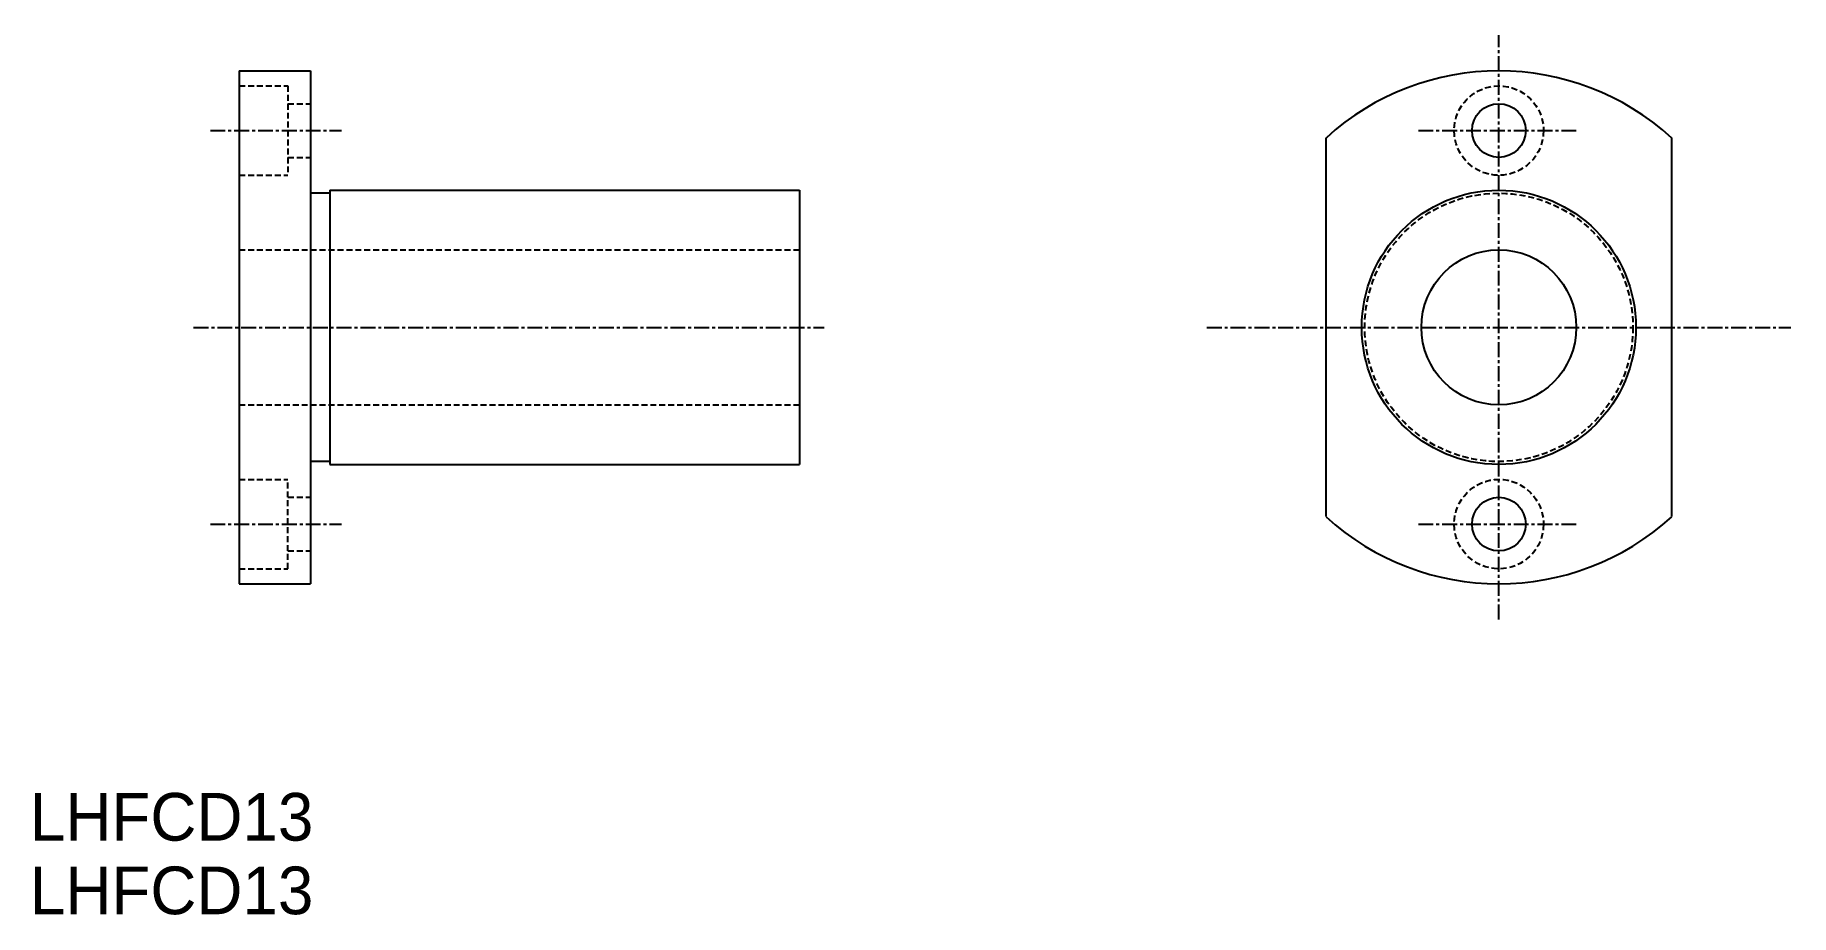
# Model space of a CAD drawing. Extents: x 192 to 340, y 165 to 239.
import ezdxf

# ---------------------------------------------------------------- set-up
doc = ezdxf.new("R2010")
doc.units = 0
doc.linetypes.add('CENTER', pattern=[2, 1.25, -0.25, 0.25, -0.25])
doc.linetypes.add('DASHED', pattern=[0.75, 0.5, -0.25])
doc.layers.get('0').update_dxf_attribs({"linetype": 'CONTINUOUS'})
doc.layers.add('CENTER', color=1, linetype='CENTER')

msp = doc.modelspace()

# ---------------------------------------------------------------- linework, layer by layer
at = {"color": 7, "linetype": 'CONTINUOUS'}
for p, q in [((209.57, 235.96), (209.57, 192.96)), ((209.57, 235.96), (215.57, 235.96)), ((215.57, 235.96), (215.57, 192.96)), ((300.75, 198.59), (300.75, 230.34)), ((329.75, 198.59), (329.75, 230.34)), ((217.17, 225.71), (215.57, 225.71)), ((217.17, 225.96), (217.17, 202.96)), ((217.17, 225.96), (256.57, 225.96)), ((256.57, 225.96), (256.57, 202.96)), ((217.17, 203.21), (215.57, 203.21)), ((217.17, 202.96), (256.57, 202.96)), ((209.57, 192.96), (215.57, 192.96))]:
    msp.add_line(p, q, dxfattribs=at)
at = {"color": 3, "linetype": 'DASHED'}
for p, q in [((209.57, 234.71), (213.67, 234.71)), ((213.67, 234.71), (213.67, 227.21)), ((213.67, 233.21), (215.57, 233.21)), ((213.67, 228.71), (215.57, 228.71)), ((209.57, 227.21), (213.67, 227.21)), ((209.57, 220.96), (256.57, 220.96)), ((209.57, 207.96), (256.57, 207.96)), ((209.57, 201.71), (213.67, 201.71)), ((213.67, 194.21), (213.67, 201.71)), ((213.67, 200.21), (215.57, 200.21)), ((213.67, 195.71), (215.57, 195.71)), ((209.57, 194.21), (213.67, 194.21))]:
    msp.add_line(p, q, dxfattribs=at)
for centre, radius in [((315.25, 230.96), 3.75), ((315.25, 214.46), 11.25), ((315.25, 197.96), 3.75)]:
    msp.add_circle(centre, radius, dxfattribs=at)
at = {"color": 7, "linetype": 'CONTINUOUS'}
for centre, radius in [((315.25, 230.96), 2.25), ((315.25, 214.46), 11.5), ((315.25, 214.46), 6.5), ((315.25, 197.96), 2.25)]:
    msp.add_circle(centre, radius, dxfattribs=at)
for start, end in [(47.591, 132.409), (227.591, 312.409)]:
    msp.add_arc((315.25, 214.46), 21.5, start, end, dxfattribs=at)
at = {"layer": 'CENTER', "color": 1, "linetype": 'CENTER'}
for p, q in [((315.25, 189.96), (315.25, 238.96)), ((207.16, 230.96), (218.16, 230.96)), ((308.5, 230.96), (322, 230.96)), ((205.75, 214.46), (258.66, 214.46)), ((290.75, 214.46), (339.75, 214.46)), ((207.16, 197.96), (218.16, 197.96)), ((308.5, 197.96), (322, 197.96))]:
    msp.add_line(p, q, dxfattribs=at)

# ---------------------------------------------------------------- texts
at = {"color": 7, "linetype": 'CONTINUOUS'}
for p in [(192.02, 171.42), (192.02, 165.25)]:
    msp.add_text('LHFCD13', height=4, dxfattribs=at).set_placement(p)

doc.saveas('drawing.dxf')
